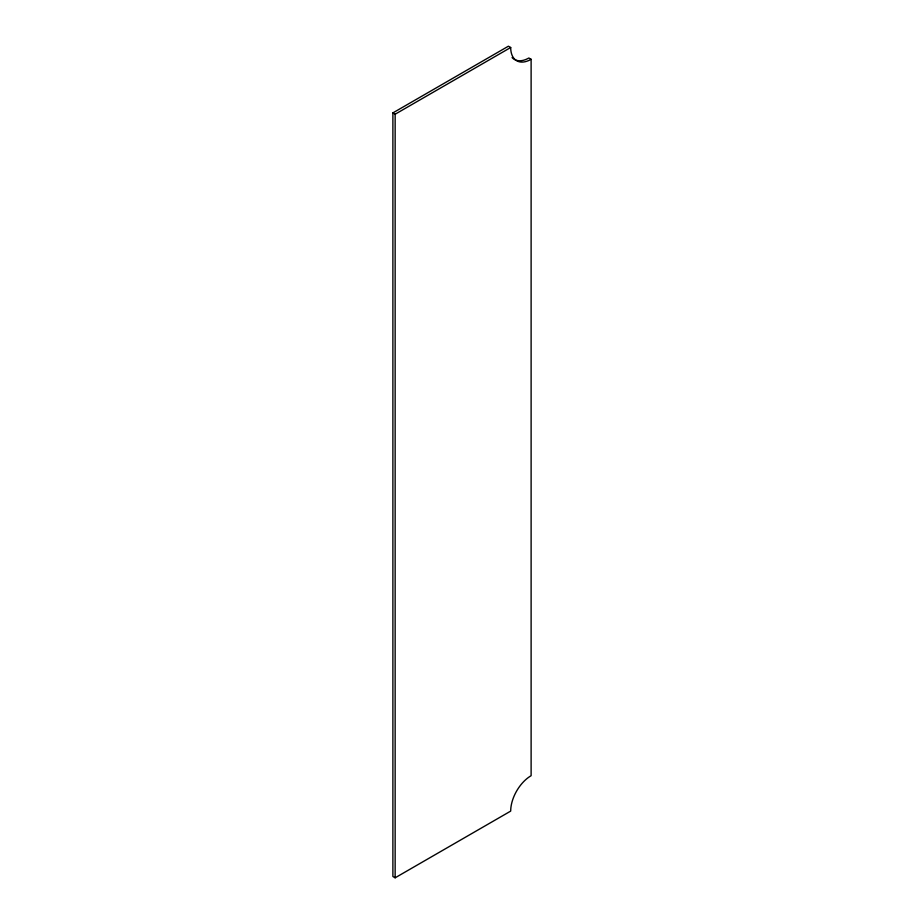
<?xml version="1.0" encoding="UTF-8"?>
<svg xmlns="http://www.w3.org/2000/svg" width="924" height="924" viewBox="0 0 924 924"><rect width="100%" height="100%" fill="white"/><g stroke="black" fill="none" stroke-linecap="round" stroke-linejoin="round"><path stroke-width="1.39" d="M392.885 112.901L508.419 46.2L510.695 47.505A28.887 16.678 -60 0 0 531.115 59.309L531.115 775.71A28.887 16.678 -60 0 0 510.695 811.099L395.149 877.8L392.885 876.495L392.885 112.901L395.149 114.218L510.695 47.505M531.115 59.309L528.851 57.993A28.887 16.678 -60 0 1 512.092 57.565M395.149 114.218L395.149 877.8"/></g></svg>
